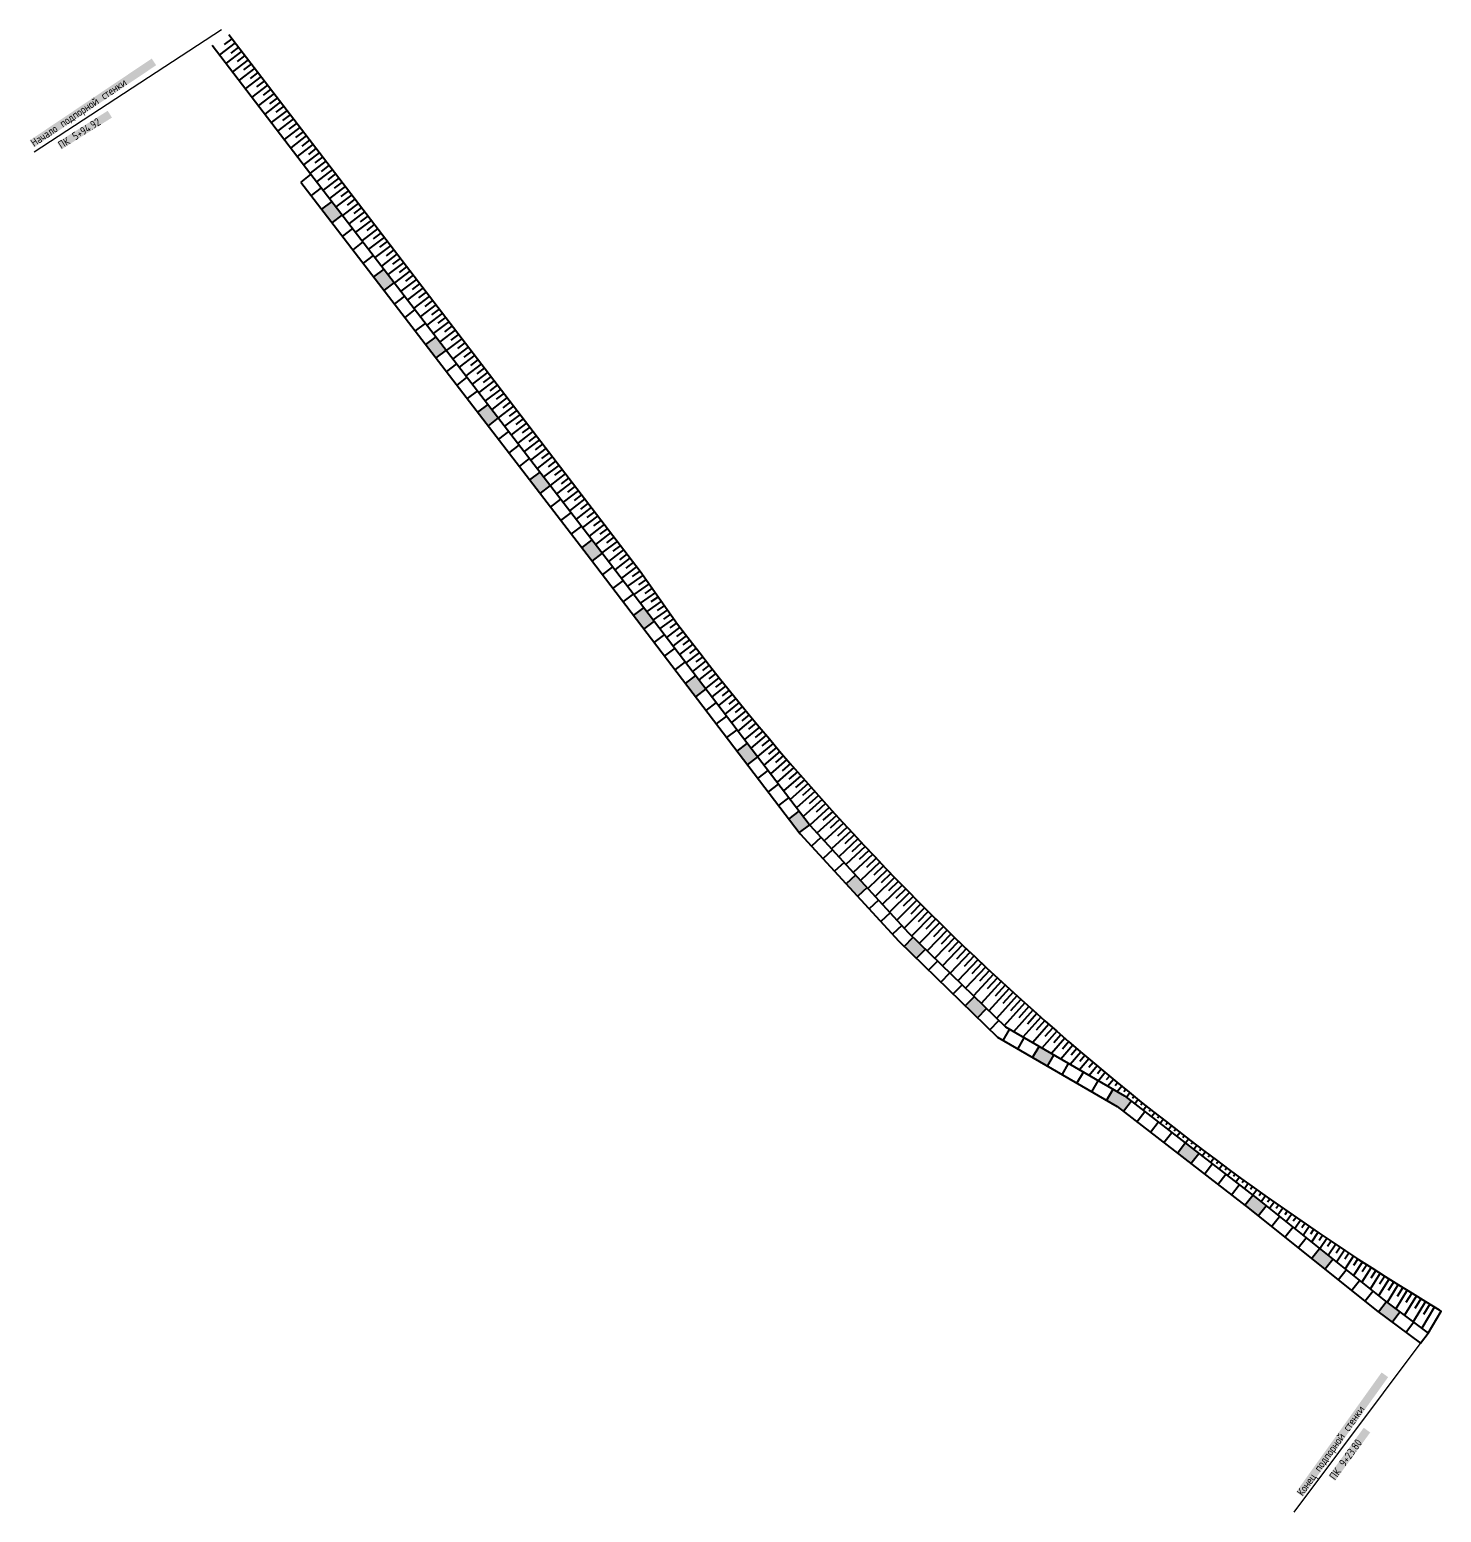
# Model space of a CAD drawing. Extents: x 10488 to 11879, y 8762 to 9579.
# Drawn here: x 10488 to 10752.6, y 9301.5 to 9579.4 of the extents above; entities that cross this region are included whole.
import ezdxf

# ---------------------------------------------------------------- set-up
doc = ezdxf.new("R2010")
doc.units = 0
for name, color, linetype, lineweight in [('Откосы$0$Лоток ПК 15-18$0$Откосы$0$Откосы', 1, 'Continuous', 40), ('оформление откосов', 5, 'Continuous', 40), ('ПС и откос ПК6-9$0$откосы ПК6-ПК9', 5, 'Continuous', 40)]:
    doc.layers.add(name, color=color, linetype=linetype, lineweight=lineweight)
doc.styles.add('Откосы$0$Лоток ПК 15-18$0$Откосы$0$ИССО Гипротрансмост опоры под стенки$0$Standard', font='txt.shx', dxfattribs={"width": 0.8})

msp = doc.modelspace()

# ---------------------------------------------------------------- hatches: boundary and pattern name
h = msp.add_hatch(color=1)
h.dxf.hatch_style = 1
h.paths.add_polyline_path([(10544.6, 9547.22), (10542.69, 9545.76), (10544.65, 9543.22), (10546.55, 9544.68)])
h.paths.add_polyline_path([(10554.35, 9534.54), (10552.45, 9533.08), (10554.4, 9530.54), (10556.31, 9532)])
h.paths.add_polyline_path([(10564.11, 9521.85), (10562.2, 9520.39), (10564.15, 9517.86), (10566.06, 9519.31)])
h.paths.add_polyline_path([(10573.86, 9509.17), (10571.95, 9507.71), (10573.9, 9505.17), (10575.81, 9506.63)])
h.paths.add_polyline_path([(10583.61, 9496.48), (10581.71, 9495.03), (10583.66, 9492.49), (10585.56, 9493.95)])
h.paths.add_polyline_path([(10595.02, 9481.65), (10593.37, 9483.8), (10591.46, 9482.34), (10593.11, 9480.19), (10593.41, 9479.8), (10595.32, 9481.26)])
h = msp.add_hatch(color=1)
h.dxf.hatch_style = 1
h.paths.add_polyline_path([(10603.08, 9471.08), (10601.17, 9469.63), (10603.11, 9467.08), (10605.02, 9468.54)])
h.paths.add_polyline_path([(10612.78, 9458.36), (10610.88, 9456.91), (10612.82, 9454.36), (10614.72, 9455.82)])
h.paths.add_polyline_path([(10622.49, 9445.64), (10620.58, 9444.18), (10622.52, 9441.64), (10624.43, 9443.1)])
h.paths.add_polyline_path([(10632.19, 9432.92), (10630.28, 9431.46), (10632.22, 9428.92), (10634.13, 9430.38)])
h.paths.add_polyline_path([(10642.78, 9420.93), (10641.02, 9419.3), (10643.18, 9416.95), (10644.95, 9418.57)])
h.paths.add_polyline_path([(10653.57, 9409.29), (10651.9, 9407.57), (10654.19, 9405.34), (10655.86, 9407.06)])
h.paths.add_polyline_path([(10665.03, 9398.12), (10663.35, 9396.41), (10665.65, 9394.17), (10667.32, 9395.89)])
h.paths.add_polyline_path([(10677.18, 9388.79), (10675.97, 9386.71), (10678.74, 9385.11), (10679.95, 9387.19)])
h.paths.add_polyline_path([(10693.18, 9379.53), (10691.03, 9380.77), (10689.82, 9378.7), (10691.84, 9377.53), (10692.98, 9376.65), (10694.45, 9378.55)])
h.paths.add_polyline_path([(10704.57, 9370.71), (10703.1, 9368.81), (10705.63, 9366.85), (10707.1, 9368.75)])
h.paths.add_polyline_path([(10719.73, 9358.93), (10718.11, 9360.23), (10717.22, 9360.91), (10715.75, 9359.02), (10716.63, 9358.34), (10718.23, 9357.06)])
h.paths.add_polyline_path([(10732.22, 9348.94), (10729.73, 9350.93), (10728.23, 9349.06), (10730.73, 9347.06)])
h.paths.add_polyline_path([(10742.23, 9340.95), (10740.79, 9339.03), (10743.36, 9337.11), (10744.79, 9339.04)])

# ---------------------------------------------------------------- linework, layer by layer
at = {"layer": 'Откосы$0$Лоток ПК 15-18$0$Откосы$0$Откосы', "color": 1, "lineweight": 30}
for p, q in [((10488.83, 9556.49), (10523.98, 9579.41)), ((10724.97, 9301.47), (10750.09, 9335.08))]:
    msp.add_line(p, q, dxfattribs=at)
at = {"layer": 'оформление откосов', "color": 1}
for p, q in [((10526.52, 9576.93), (10523.6, 9574.69)), ((10525.91, 9577.72), (10524.46, 9576.6)), ((10527.74, 9575.35), (10524.81, 9573.1)), ((10527.13, 9576.14), (10525.67, 9575.02)), ((10528.95, 9573.77), (10526.03, 9571.52)), ((10528.35, 9574.56), (10526.88, 9573.44)), ((10529.56, 9572.98), (10528.1, 9571.85)), ((10530.17, 9572.19), (10527.24, 9569.93)), ((10531.39, 9570.61), (10528.45, 9568.35)), ((10530.78, 9571.4), (10529.31, 9570.27)), ((10531.99, 9569.82), (10530.52, 9568.69)), ((10532.6, 9569.03), (10529.66, 9566.76)), ((10533.82, 9567.45), (10530.87, 9565.18)), ((10533.21, 9568.24), (10531.74, 9567.1)), ((10535.04, 9565.87), (10532.08, 9563.59)), ((10534.43, 9566.66), (10532.95, 9565.52)), ((10536.25, 9564.28), (10533.29, 9562)), ((10535.64, 9565.07), (10534.16, 9563.94)), ((10537.47, 9562.7), (10534.5, 9560.42)), ((10536.86, 9563.49), (10535.38, 9562.35)), ((10538.08, 9561.91), (10536.59, 9560.77)), ((10538.68, 9561.12), (10535.71, 9558.83)), ((10539.9, 9559.54), (10536.92, 9557.25)), ((10539.29, 9560.33), (10537.8, 9559.19)), ((10540.51, 9558.75), (10539.02, 9557.6)), ((10541.12, 9557.96), (10538.13, 9555.66)), ((10542.33, 9556.38), (10539.34, 9554.08)), ((10541.72, 9557.17), (10540.23, 9556.02)), ((10543.55, 9554.8), (10540.55, 9552.49)), ((10542.94, 9555.59), (10541.44, 9554.44)), ((10544.76, 9553.21), (10541.76, 9550.91)), ((10544.16, 9554.01), (10542.65, 9552.85)), ((10545.98, 9551.63), (10542.98, 9549.33)), ((10545.37, 9552.42), (10543.87, 9551.27)), ((10546.58, 9550.84), (10545.08, 9549.69)), ((10547.19, 9550.05), (10544.19, 9547.75)), ((10548.4, 9548.46), (10545.41, 9546.17)), ((10547.8, 9549.25), (10546.3, 9548.11)), ((10549.01, 9547.67), (10547.51, 9546.52)), ((10549.62, 9546.88), (10546.62, 9544.59)), ((10550.83, 9545.3), (10547.84, 9543.01)), ((10550.22, 9546.09), (10548.73, 9544.94)), ((10552.04, 9543.71), (10549.06, 9541.43)), ((10551.43, 9544.5), (10549.94, 9543.36)), ((10553.25, 9542.13), (10550.27, 9539.84)), ((10552.65, 9542.92), (10551.16, 9541.78)), ((10554.47, 9540.54), (10551.49, 9538.26)), ((10553.86, 9541.34), (10552.37, 9540.19)), ((10555.07, 9539.75), (10553.59, 9538.61)), ((10555.68, 9538.96), (10552.7, 9536.68)), ((10556.89, 9537.38), (10553.92, 9535.1)), ((10556.29, 9538.17), (10554.8, 9537.03)), ((10557.5, 9536.59), (10556.01, 9535.45)), ((10558.11, 9535.79), (10555.14, 9533.52)), ((10559.32, 9534.21), (10556.35, 9531.94)), ((10558.71, 9535), (10557.23, 9533.86)), ((10560.53, 9532.63), (10557.57, 9530.36)), ((10559.93, 9533.42), (10558.44, 9532.28)), ((10561.75, 9531.04), (10558.78, 9528.77)), ((10561.14, 9531.83), (10559.66, 9530.7)), ((10562.96, 9529.46), (10560, 9527.19)), ((10562.35, 9530.25), (10560.87, 9529.12)), ((10563.57, 9528.67), (10562.09, 9527.53)), ((10564.17, 9527.88), (10561.22, 9525.61)), ((10565.39, 9526.29), (10562.43, 9524.03)), ((10564.78, 9527.08), (10563.3, 9525.95)), ((10565.99, 9525.5), (10564.52, 9524.37)), ((10566.6, 9524.71), (10563.65, 9522.45)), ((10567.81, 9523.12), (10564.86, 9520.87)), ((10567.21, 9523.92), (10565.73, 9522.79)), ((10569.03, 9521.54), (10566.08, 9519.29)), ((10568.42, 9522.33), (10566.95, 9521.2)), ((10570.24, 9519.96), (10567.3, 9517.7)), ((10569.63, 9520.75), (10568.16, 9519.62)), ((10571.45, 9518.37), (10568.51, 9516.12)), ((10570.84, 9519.17), (10569.37, 9518.04)), ((10572.06, 9517.58), (10570.59, 9516.46)), ((10572.66, 9516.79), (10569.73, 9514.54)), ((10573.88, 9515.21), (10570.94, 9512.96)), ((10573.27, 9516), (10571.8, 9514.87)), ((10574.48, 9514.41), (10573.02, 9513.29)), ((10575.09, 9513.62), (10572.16, 9511.38)), ((10576.3, 9512.04), (10573.38, 9509.8)), ((10575.7, 9512.83), (10574.23, 9511.71)), ((10577.52, 9510.46), (10574.59, 9508.22)), ((10576.91, 9511.25), (10575.45, 9510.13)), ((10578.73, 9508.87), (10575.81, 9506.63)), ((10578.12, 9509.66), (10576.66, 9508.54)), ((10579.94, 9507.29), (10577.02, 9505.05)), ((10579.34, 9508.08), (10577.88, 9506.96)), ((10580.55, 9506.5), (10579.09, 9505.38)), ((10581.16, 9505.7), (10578.24, 9503.47)), ((10582.37, 9504.12), (10579.46, 9501.89)), ((10581.76, 9504.91), (10580.31, 9503.8)), ((10582.98, 9503.33), (10581.52, 9502.21)), ((10583.58, 9502.54), (10580.67, 9500.31)), ((10584.8, 9500.95), (10581.89, 9498.73)), ((10584.19, 9501.75), (10582.73, 9500.63)), ((10586.01, 9499.37), (10583.1, 9497.15)), ((10585.4, 9500.16), (10583.95, 9499.05)), ((10587.22, 9497.79), (10584.32, 9495.56)), ((10586.62, 9498.58), (10585.16, 9497.47)), ((10588.43, 9496.2), (10585.54, 9493.98)), ((10587.83, 9496.99), (10586.38, 9495.88)), ((10589.65, 9494.62), (10586.75, 9492.4)), ((10589.04, 9495.41), (10587.59, 9494.3)), ((10590.86, 9493.04), (10587.97, 9490.82)), ((10590.25, 9493.83), (10588.81, 9492.72)), ((10591.47, 9492.24), (10590.02, 9491.14)), ((10592.07, 9491.45), (10589.18, 9489.24)), ((10593.29, 9489.87), (10590.4, 9487.66)), ((10592.68, 9490.66), (10591.24, 9489.55)), ((10593.89, 9489.08), (10592.45, 9487.97)), ((10594.5, 9488.28), (10591.62, 9486.08)), ((10595.71, 9486.7), (10592.83, 9484.49)), ((10595.11, 9487.49), (10593.67, 9486.39)), ((10596.93, 9485.12), (10594.05, 9482.91)), ((10596.32, 9485.91), (10594.88, 9484.81)), ((10598.14, 9483.53), (10595.26, 9481.33)), ((10597.53, 9484.33), (10596.09, 9483.22)), ((10599.35, 9481.95), (10596.47, 9479.74)), ((10598.75, 9482.74), (10597.31, 9481.64)), ((10599.96, 9481.16), (10598.52, 9480.05)), ((10600.57, 9480.37), (10597.68, 9478.16)), ((10601.78, 9478.78), (10598.89, 9476.57)), ((10601.17, 9479.57), (10599.73, 9478.47)), ((10602.39, 9477.99), (10600.94, 9476.89)), ((10602.96, 9477.18), (10600.01, 9475.1)), ((10604.11, 9475.55), (10601.22, 9473.52)), ((10603.54, 9476.36), (10602.08, 9475.34)), ((10605.26, 9473.91), (10602.43, 9471.93)), ((10604.68, 9474.73), (10603.26, 9473.73)), ((10605.83, 9473.1), (10604.43, 9472.12)), ((10606.4, 9472.28), (10603.64, 9470.34)), ((10607.55, 9470.65), (10604.86, 9468.75)), ((10606.98, 9471.46), (10605.61, 9470.51)), ((10608.12, 9469.83), (10606.79, 9468.9)), ((10608.7, 9469.02), (10606.07, 9467.17)), ((10609.87, 9467.4), (10607.36, 9465.48)), ((10609.27, 9468.2), (10607.97, 9467.29)), ((10611.08, 9465.82), (10608.57, 9463.89)), ((10610.47, 9466.61), (10609.22, 9465.65)), ((10612.29, 9464.24), (10609.78, 9462.3)), ((10611.69, 9465.03), (10610.43, 9464.06)), ((10613.51, 9462.66), (10611, 9460.7)), ((10612.9, 9463.44), (10611.65, 9462.47)), ((10614.13, 9461.87), (10612.87, 9460.89)), ((10614.74, 9461.08), (10612.21, 9459.11)), ((10615.97, 9459.51), (10613.43, 9457.51)), ((10615.35, 9460.3), (10614.09, 9459.3)), ((10616.59, 9458.73), (10615.31, 9457.72)), ((10617.21, 9457.95), (10614.65, 9455.92)), ((10618.45, 9456.39), (10615.87, 9454.32)), ((10617.83, 9457.17), (10616.54, 9456.14)), ((10619.7, 9454.83), (10617.09, 9452.72)), ((10619.08, 9455.61), (10617.78, 9454.56)), ((10620.96, 9453.28), (10618.3, 9451.12)), ((10620.33, 9454.06), (10619.01, 9452.99)), ((10622.22, 9451.74), (10619.52, 9449.53)), ((10621.59, 9452.51), (10620.25, 9451.42)), ((10623.49, 9450.2), (10620.74, 9447.93)), ((10622.85, 9450.97), (10621.49, 9449.85)), ((10624.76, 9448.66), (10621.96, 9446.33)), ((10624.12, 9449.43), (10622.74, 9448.28)), ((10625.4, 9447.9), (10623.99, 9446.71)), ((10626.04, 9447.13), (10623.18, 9444.73)), ((10627.33, 9445.61), (10624.4, 9443.13)), ((10626.69, 9446.37), (10625.24, 9445.15)), ((10627.97, 9444.85), (10626.49, 9443.59)), ((10628.62, 9444.09), (10625.62, 9441.53)), ((10629.92, 9442.58), (10626.84, 9439.93)), ((10629.27, 9443.33), (10627.75, 9442.03)), ((10630.57, 9441.82), (10629.01, 9440.47)), ((10631.22, 9441.07), (10628.07, 9438.33)), ((10632.53, 9439.56), (10629.29, 9436.72)), ((10631.88, 9440.31), (10630.28, 9438.92)), ((10633.85, 9438.06), (10630.51, 9435.12)), ((10633.19, 9438.81), (10631.55, 9437.37)), ((10635.17, 9436.57), (10631.74, 9433.51)), ((10634.51, 9437.32), (10632.82, 9435.82)), ((10636.5, 9435.08), (10632.96, 9431.91)), ((10635.84, 9435.82), (10634.09, 9434.27)), ((10637.84, 9433.6), (10634.19, 9430.3)), ((10637.17, 9434.34), (10635.37, 9432.72)), ((10639.18, 9432.12), (10635.54, 9428.81)), ((10638.5, 9432.86), (10636.68, 9431.21)), ((10639.85, 9431.38), (10638.04, 9429.73)), ((10640.52, 9430.65), (10636.9, 9427.33)), ((10641.87, 9429.18), (10638.27, 9425.85)), ((10641.2, 9429.91), (10639.39, 9428.25)), ((10642.55, 9428.45), (10640.75, 9426.78)), ((10643.23, 9427.72), (10639.63, 9424.36)), ((10644.59, 9426.26), (10640.99, 9422.88)), ((10643.91, 9426.99), (10642.11, 9425.3)), ((10645.28, 9425.54), (10643.48, 9423.84)), ((10645.96, 9424.81), (10642.36, 9421.39)), ((10647.34, 9423.36), (10643.72, 9419.91)), ((10646.65, 9424.09), (10644.84, 9422.37)), ((10648.03, 9422.64), (10646.21, 9420.91)), ((10648.72, 9421.92), (10645.08, 9418.43)), ((10650.1, 9420.49), (10646.45, 9416.94)), ((10649.41, 9421.21), (10647.59, 9419.45)), ((10650.8, 9419.77), (10648.96, 9417.99)), ((10651.49, 9419.06), (10647.81, 9415.46)), ((10652.89, 9417.64), (10649.17, 9413.97)), ((10652.19, 9418.35), (10650.34, 9416.53)), ((10653.59, 9416.93), (10651.72, 9415.08)), ((10654.29, 9416.22), (10650.54, 9412.49)), ((10655.7, 9414.81), (10651.9, 9411)), ((10655, 9415.51), (10653.11, 9413.63)), ((10656.41, 9414.1), (10654.5, 9412.18)), ((10657.12, 9413.4), (10653.3, 9409.55)), ((10658.54, 9412), (10654.75, 9408.14)), ((10657.83, 9412.7), (10655.93, 9410.77)), ((10659.25, 9411.3), (10657.36, 9409.37)), ((10659.96, 9410.6), (10656.19, 9406.74)), ((10661.39, 9409.21), (10657.64, 9405.33)), ((10660.68, 9409.91), (10658.8, 9407.97)), ((10662.11, 9408.52), (10660.23, 9406.57)), ((10662.83, 9407.83), (10659.08, 9403.92)), ((10664.27, 9406.45), (10660.52, 9402.52)), ((10663.55, 9407.14), (10661.68, 9405.18)), ((10664.99, 9405.76), (10663.12, 9403.79)), ((10665.72, 9405.07), (10661.97, 9401.11)), ((10667.17, 9403.71), (10663.41, 9399.7)), ((10666.44, 9404.39), (10664.57, 9402.4)), ((10667.9, 9403.03), (10666.02, 9401.01)), ((10668.63, 9402.35), (10664.86, 9398.29)), ((10670.09, 9400.99), (10666.3, 9396.88)), ((10669.36, 9401.67), (10667.47, 9399.63)), ((10670.82, 9400.31), (10668.92, 9398.25)), ((10671.56, 9399.64), (10667.75, 9395.48)), ((10673.03, 9398.29), (10669.19, 9394.07)), ((10672.3, 9398.97), (10670.38, 9396.87)), ((10673.77, 9397.63), (10671.84, 9395.49)), ((10674.51, 9396.96), (10670.64, 9392.66)), ((10676, 9395.62), (10672.37, 9391.57)), ((10675.25, 9396.29), (10673.37, 9394.19)), ((10676.74, 9394.96), (10675, 9393.01)), ((10677.49, 9394.3), (10674.15, 9390.54)), ((10678.98, 9392.98), (10675.93, 9389.51)), ((10678.23, 9393.64), (10676.64, 9391.83)), ((10679.73, 9392.32), (10678.28, 9390.66)), ((10680.48, 9391.66), (10677.71, 9388.48)), ((10681.99, 9390.35), (10679.48, 9387.46)), ((10681.23, 9391.01), (10679.91, 9389.49)), ((10683.5, 9389.05), (10681.25, 9386.43)), ((10682.74, 9389.7), (10681.55, 9388.32)), ((10685.01, 9387.75), (10683.02, 9385.41)), ((10684.26, 9388.4), (10683.19, 9387.16)), ((10686.53, 9386.46), (10684.78, 9384.39)), ((10685.77, 9387.11), (10684.84, 9386)), ((10687.3, 9385.82), (10686.48, 9384.85)), ((10688.06, 9385.18), (10686.54, 9383.37)), ((10688.83, 9384.54), (10688.12, 9383.7)), ((10689.59, 9383.9), (10688.3, 9382.35)), ((10690.36, 9383.26), (10689.77, 9382.55)), ((10691.13, 9382.62), (10690.06, 9381.33)), ((10691.9, 9381.99), (10691.42, 9381.41)), ((10692.67, 9381.36), (10691.82, 9380.32)), ((10693.44, 9380.73), (10693.07, 9380.27)), ((10694.21, 9380.1), (10693.53, 9379.26)), ((10694.99, 9379.47), (10694.66, 9379.06)), ((10695.77, 9378.84), (10695.11, 9378.03)), ((10696.54, 9378.22), (10696.22, 9377.82)), ((10697.32, 9377.59), (10696.69, 9376.81)), ((10698.1, 9376.97), (10697.79, 9376.58)), ((10698.88, 9376.35), (10698.27, 9375.58)), ((10699.66, 9375.73), (10699.36, 9375.35)), ((10700.45, 9375.12), (10699.85, 9374.36)), ((10701.23, 9374.5), (10700.94, 9374.12)), ((10702.02, 9373.89), (10701.43, 9373.14)), ((10702.81, 9373.27), (10702.52, 9372.9)), ((10703.59, 9372.66), (10703.01, 9371.91)), ((10704.38, 9372.05), (10704.09, 9371.68)), ((10705.17, 9371.45), (10704.6, 9370.69)), ((10705.97, 9370.84), (10705.68, 9370.46)), ((10706.76, 9370.23), (10706.18, 9369.47)), ((10707.55, 9369.63), (10707.26, 9369.24)), ((10708.35, 9369.03), (10707.76, 9368.24)), ((10709.15, 9368.43), (10708.85, 9368.03)), ((10709.94, 9367.83), (10709.34, 9367.02)), ((10710.74, 9367.23), (10710.44, 9366.82)), ((10711.54, 9366.64), (10710.92, 9365.79)), ((10712.35, 9366.04), (10712.03, 9365.61)), ((10713.15, 9365.45), (10712.5, 9364.57)), ((10713.95, 9364.86), (10713.62, 9364.41)), ((10714.76, 9364.27), (10714.08, 9363.35)), ((10715.56, 9363.69), (10715.22, 9363.21)), ((10716.37, 9363.1), (10715.66, 9362.12)), ((10717.18, 9362.52), (10716.82, 9362.01)), ((10717.99, 9361.93), (10717.24, 9360.9)), ((10718.8, 9361.35), (10718.42, 9360.82)), ((10719.61, 9360.77), (10718.82, 9359.66)), ((10720.42, 9360.2), (10720.01, 9359.61)), ((10721.24, 9359.62), (10720.38, 9358.41)), ((10722.05, 9359.04), (10721.61, 9358.41)), ((10722.87, 9358.47), (10721.95, 9357.16)), ((10723.69, 9357.9), (10723.21, 9357.21)), ((10724.51, 9357.33), (10723.51, 9355.9)), ((10725.33, 9356.76), (10724.81, 9356.02)), ((10726.15, 9356.2), (10725.08, 9354.65)), ((10726.97, 9355.63), (10726.42, 9354.83)), ((10727.79, 9355.07), (10726.65, 9353.39)), ((10728.62, 9354.51), (10728.03, 9353.64)), ((10729.44, 9353.95), (10728.22, 9352.14)), ((10730.27, 9353.39), (10729.64, 9352.45)), ((10731.1, 9352.83), (10729.79, 9350.88)), ((10731.93, 9352.28), (10731.25, 9351.27)), ((10732.76, 9351.72), (10731.36, 9349.63)), ((10733.59, 9351.17), (10732.87, 9350.08)), ((10734.42, 9350.62), (10732.93, 9348.37)), ((10735.25, 9350.07), (10734.49, 9348.91)), ((10736.09, 9349.53), (10734.51, 9347.11)), ((10737.76, 9348.44), (10736.08, 9345.85)), ((10736.92, 9348.98), (10736.11, 9347.73)), ((10739.43, 9347.35), (10737.66, 9344.59)), ((10738.59, 9347.89), (10737.73, 9346.56)), ((10741.11, 9346.28), (10739.23, 9343.33)), ((10740.27, 9346.82), (10739.36, 9345.39)), ((10742.8, 9345.21), (10740.81, 9342.07)), ((10741.95, 9345.74), (10740.99, 9344.22)), ((10743.64, 9344.68), (10742.62, 9343.06)), ((10744.49, 9344.15), (10742.4, 9340.82)), ((10746.18, 9343.09), (10744.02, 9339.62)), ((10745.33, 9343.62), (10744.27, 9341.92)), ((10747.88, 9342.04), (10745.64, 9338.41)), ((10747.03, 9342.57), (10745.93, 9340.79)), ((10749.58, 9341), (10747.26, 9337.2)), ((10748.73, 9341.52), (10747.59, 9339.66)), ((10751.28, 9339.97), (10748.88, 9335.99)), ((10750.43, 9340.48), (10749.25, 9338.54))]:
    msp.add_line(p, q, dxfattribs=at)
at = {"layer": 'оформление откосов', "color": 1, "lineweight": 40}
msp.add_lwpolyline([(10525.31, 9578.51), (10543.7, 9554.6), (10602.44, 9477.92), (10609.44, 9467.96), (10611.77, 9464.92, 0.094128), (10752.14, 9339.45)], format="xyb", dxfattribs=at)
msp.add_lwpolyline([(10522.2, 9576.53), (10540.7, 9552.29), (10595.02, 9481.65), (10595.02, 9481.65), (10634.25, 9430.22), (10634.25, 9430.22), (10634.25, 9430.22), (10652.65, 9410.19), (10670.86, 9392.45), (10693.18, 9379.53), (10718.11, 9360.23), (10741.86, 9341.23), (10750.09, 9335.08)], dxfattribs=at)
at = {"layer": 'оформление откосов', "color": 1}
msp.add_lwpolyline([(10750.09, 9335.08), (10752.56, 9339.19), (10752.14, 9339.45)], dxfattribs=at)
at = {"layer": 'ПС и откос ПК6-9$0$откосы ПК6-ПК9', "color": 1, "lineweight": 40}
for p, q in [((10540.7, 9552.29), (10538.79, 9550.84)), ((10542.65, 9549.76), (10540.74, 9548.3)), ((10544.6, 9547.22), (10542.69, 9545.76)), ((10546.55, 9544.68), (10544.65, 9543.22)), ((10548.5, 9542.15), (10546.6, 9540.69)), ((10550.45, 9539.61), (10548.55, 9538.15)), ((10552.4, 9537.07), (10550.5, 9535.61)), ((10554.35, 9534.54), (10552.45, 9533.08)), ((10556.31, 9532), (10554.4, 9530.54)), ((10558.26, 9529.46), (10556.35, 9528)), ((10560.21, 9526.92), (10558.3, 9525.47)), ((10562.16, 9524.39), (10560.25, 9522.93)), ((10564.11, 9521.85), (10562.2, 9520.39)), ((10566.06, 9519.31), (10564.15, 9517.86)), ((10568.01, 9516.78), (10566.1, 9515.32)), ((10569.96, 9514.24), (10568.05, 9512.78)), ((10571.91, 9511.7), (10570, 9510.25)), ((10573.86, 9509.17), (10571.95, 9507.71)), ((10575.81, 9506.63), (10573.9, 9505.17)), ((10577.76, 9504.09), (10575.85, 9502.63)), ((10579.7, 9501.55), (10577.79, 9500.09)), ((10581.64, 9499), (10579.74, 9497.55)), ((10583.61, 9496.48), (10581.68, 9495)), ((10585.56, 9493.95), (10583.62, 9492.46)), ((10587.47, 9491.38), (10585.57, 9489.92)), ((10589.47, 9488.87), (10587.51, 9487.38)), ((10591.42, 9486.34), (10589.45, 9484.84)), ((10593.37, 9483.8), (10591.4, 9482.29)), ((10595.32, 9481.26), (10593.34, 9479.75)), ((10597.26, 9478.72), (10595.28, 9477.21)), ((10599.2, 9476.17), (10597.23, 9474.67)), ((10601.14, 9473.63), (10599.17, 9472.13)), ((10603.08, 9471.08), (10601.11, 9469.58)), ((10605.02, 9468.54), (10603.06, 9467.04)), ((10606.96, 9466), (10605, 9464.5)), ((10608.9, 9463.45), (10606.94, 9461.96)), ((10610.84, 9460.91), (10608.89, 9459.41)), ((10612.78, 9458.36), (10610.83, 9456.87)), ((10614.72, 9455.82), (10612.78, 9454.33)), ((10616.63, 9453.25), (10614.72, 9451.79)), ((10618.6, 9450.73), (10616.66, 9449.25)), ((10620.51, 9448.16), (10618.61, 9446.7)), ((10622.49, 9445.64), (10620.55, 9444.16)), ((10624.4, 9443.08), (10622.49, 9441.62)), ((10626.34, 9440.53), (10624.44, 9439.08)), ((10628.29, 9437.99), (10626.38, 9436.53)), ((10630.25, 9435.46), (10628.32, 9433.99)), ((10632.17, 9432.91), (10630.27, 9431.45)), ((10634.12, 9430.37), (10632.21, 9428.91)), ((10636.29, 9428), (10634.52, 9426.37)), ((10638.45, 9425.64), (10636.69, 9424.02)), ((10640.62, 9423.29), (10638.85, 9421.66)), ((10642.78, 9420.93), (10641.02, 9419.3)), ((10644.95, 9418.57), (10643.18, 9416.95)), ((10647.11, 9416.22), (10645.35, 9414.59)), ((10649.28, 9413.86), (10647.51, 9412.24)), ((10651.44, 9411.5), (10649.68, 9409.88)), ((10651.9, 9407.57), (10653.57, 9409.29)), ((10654.19, 9405.34), (10655.86, 9407.06)), ((10656.48, 9403.11), (10658.15, 9404.82)), ((10658.77, 9400.87), (10660.45, 9402.59)), ((10661.06, 9398.64), (10662.74, 9400.36)), ((10663.35, 9396.41), (10665.03, 9398.12)), ((10665.65, 9394.17), (10667.32, 9395.89)), ((10667.94, 9391.94), (10669.61, 9393.66)), ((10670.44, 9389.92), (10671.64, 9391.99)), ((10673.21, 9388.31), (10674.41, 9390.39)), ((10675.97, 9386.71), (10677.18, 9388.79)), ((10678.74, 9385.11), (10679.95, 9387.19)), ((10681.51, 9383.51), (10682.72, 9385.58)), ((10684.28, 9381.9), (10685.49, 9383.98)), ((10687.05, 9380.3), (10688.26, 9382.38)), ((10689.82, 9378.7), (10691.03, 9380.77))]:
    msp.add_line(p, q, dxfattribs=at)
at = {"layer": 'ПС и откос ПК6-9$0$откосы ПК6-ПК9', "color": 1}
for p, q in [((10692.98, 9376.65), (10694.45, 9378.55)), ((10695.51, 9374.69), (10696.98, 9376.59)), ((10698.04, 9372.73), (10699.51, 9374.63)), ((10700.57, 9370.77), (10702.04, 9372.67)), ((10703.1, 9368.81), (10704.57, 9370.71)), ((10705.63, 9366.85), (10707.1, 9368.75)), ((10708.16, 9364.89), (10709.63, 9366.79)), ((10710.69, 9362.93), (10712.16, 9364.83)), ((10713.22, 9360.98), (10714.69, 9362.87)), ((10715.75, 9359.02), (10717.22, 9360.91)), ((10718.23, 9357.06), (10719.73, 9358.93)), ((10720.73, 9355.06), (10722.23, 9356.93)), ((10723.23, 9353.06), (10724.73, 9354.93)), ((10725.73, 9351.06), (10727.23, 9352.93)), ((10728.23, 9349.06), (10729.73, 9350.93)), ((10730.73, 9347.06), (10732.22, 9348.94)), ((10733.22, 9345.06), (10734.72, 9346.94)), ((10735.72, 9343.06), (10737.22, 9344.94)), ((10738.22, 9341.07), (10739.72, 9342.94)), ((10740.79, 9339.03), (10742.23, 9340.95)), ((10743.36, 9337.11), (10744.79, 9339.04)), ((10745.92, 9335.2), (10747.36, 9337.12)), ((10748.66, 9333.16), (10750.09, 9335.08))]:
    msp.add_line(p, q, dxfattribs=at)
at = {"layer": 'ПС и откос ПК6-9$0$откосы ПК6-ПК9', "color": 1, "lineweight": 40}
msp.add_lwpolyline([(10538.79, 9550.84), (10593.11, 9480.19), (10632.4, 9428.68), (10650.92, 9408.52), (10669.4, 9390.52), (10691.84, 9377.53), (10716.63, 9358.34), (10716.63, 9358.34), (10740.39, 9339.33), (10748.66, 9333.16)], dxfattribs=at)

# ---------------------------------------------------------------- texts
at = {"layer": 'Откосы$0$Лоток ПК 15-18$0$Откосы$0$Откосы', "color": 1, "char_height": 1.5, "attachment_point": 1, "style": 'Откосы$0$Лоток ПК 15-18$0$Откосы$0$ИССО Гипротрансмост опоры под стенки$0$Standard', "bg_fill": 1, "box_fill_scale": 1, "bg_fill_color": 7, "bg_fill_true_color": 16777215, "bg_fill_transparency": 0}
for s, insert, width, rotation in [('Начало подпорной стенки', (10488, 9558.64), 27.541, 33.8567), ('ПК 5+94.92', (10493.15, 9558.25), 11.1867, 32.1128), ('Конец подпорной стенки', (10725.36, 9305.28), 27.541, 54.4571), ('ПК 9+23.80', (10731.44, 9308.27), 11.1867, 53.9771)]:
    msp.add_mtext(s, dxfattribs=dict(at, insert=insert, width=width, rotation=rotation))

doc.saveas('drawing.dxf')
